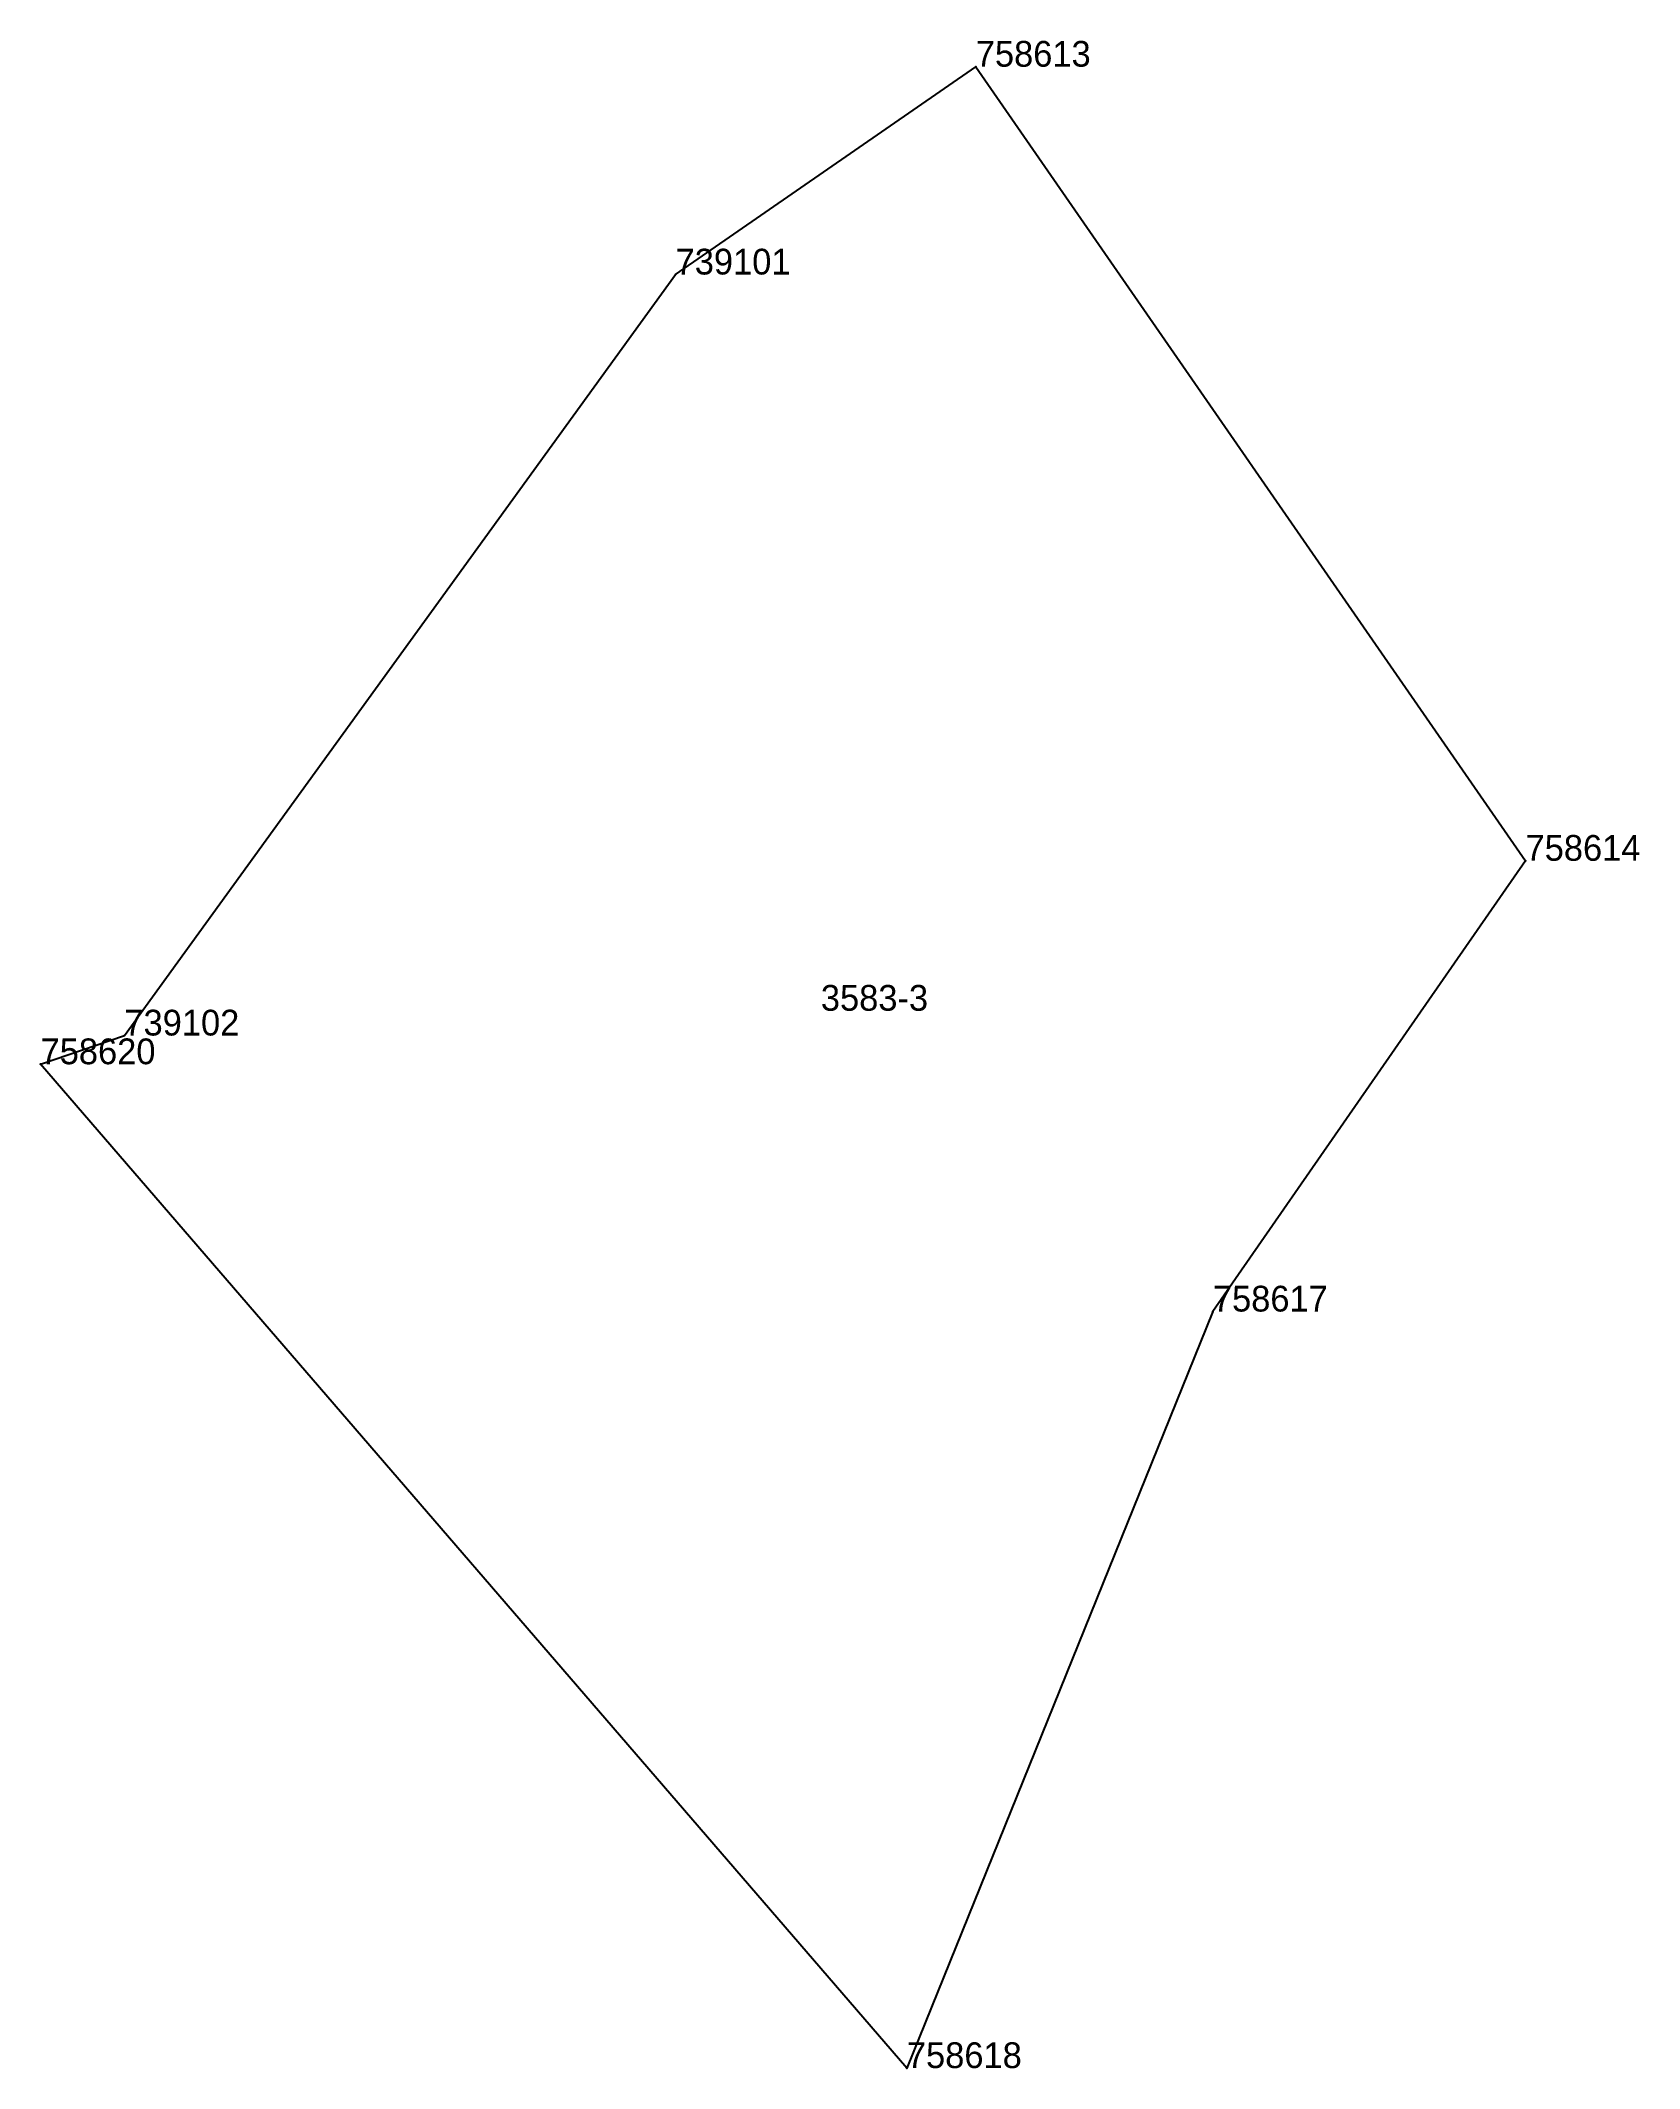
# Model space of a CAD drawing. Extents: x 7501774.7 to 7501824.3, y 4691722.7 to 4691785.7.
import ezdxf

# ---------------------------------------------------------------- set-up
doc = ezdxf.new("R2010")
doc.units = 0

msp = doc.modelspace()

# ---------------------------------------------------------------- linework, layer by layer
at = {"layer": 'Parcela Baze'}
msp.add_lwpolyline([(7501803.717, 4691784.851), (7501820.793, 4691760.185), (7501811.082, 4691746.183), (7501801.577, 4691722.683), (7501774.668, 4691753.865), (7501777.272, 4691754.757), (7501794.393, 4691778.396), (7501803.717, 4691784.851)], dxfattribs=at)
at = {"layer": 'Pikat'}
for p in [(7501803.717, 4691784.851), (7501794.393, 4691778.396), (7501820.793, 4691760.185), (7501777.272, 4691754.757), (7501774.668, 4691753.865), (7501811.082, 4691746.183), (7501801.577, 4691722.683)]:
    msp.add_point(p, dxfattribs=at)

# ---------------------------------------------------------------- texts
at = {"layer": 'Nr e Pikave Gjeodezike te Parceles Baze'}
for s, p in [('758613', (7501803.717, 4691784.851)), ('739101', (7501794.393, 4691778.396)), ('758614', (7501820.793, 4691760.185)), ('739102', (7501777.272, 4691754.757)), ('758620', (7501774.668, 4691753.865)), ('758617', (7501811.082, 4691746.183)), ('758618', (7501801.577, 4691722.683))]:
    msp.add_text(s, height=0.8, dxfattribs=at).set_placement(p)
at = {"layer": 'Nr Parceles Baze'}
msp.add_text('3583-3', height=0.8, dxfattribs=at).set_placement((7501798.905, 4691755.527))

doc.saveas('drawing.dxf')
